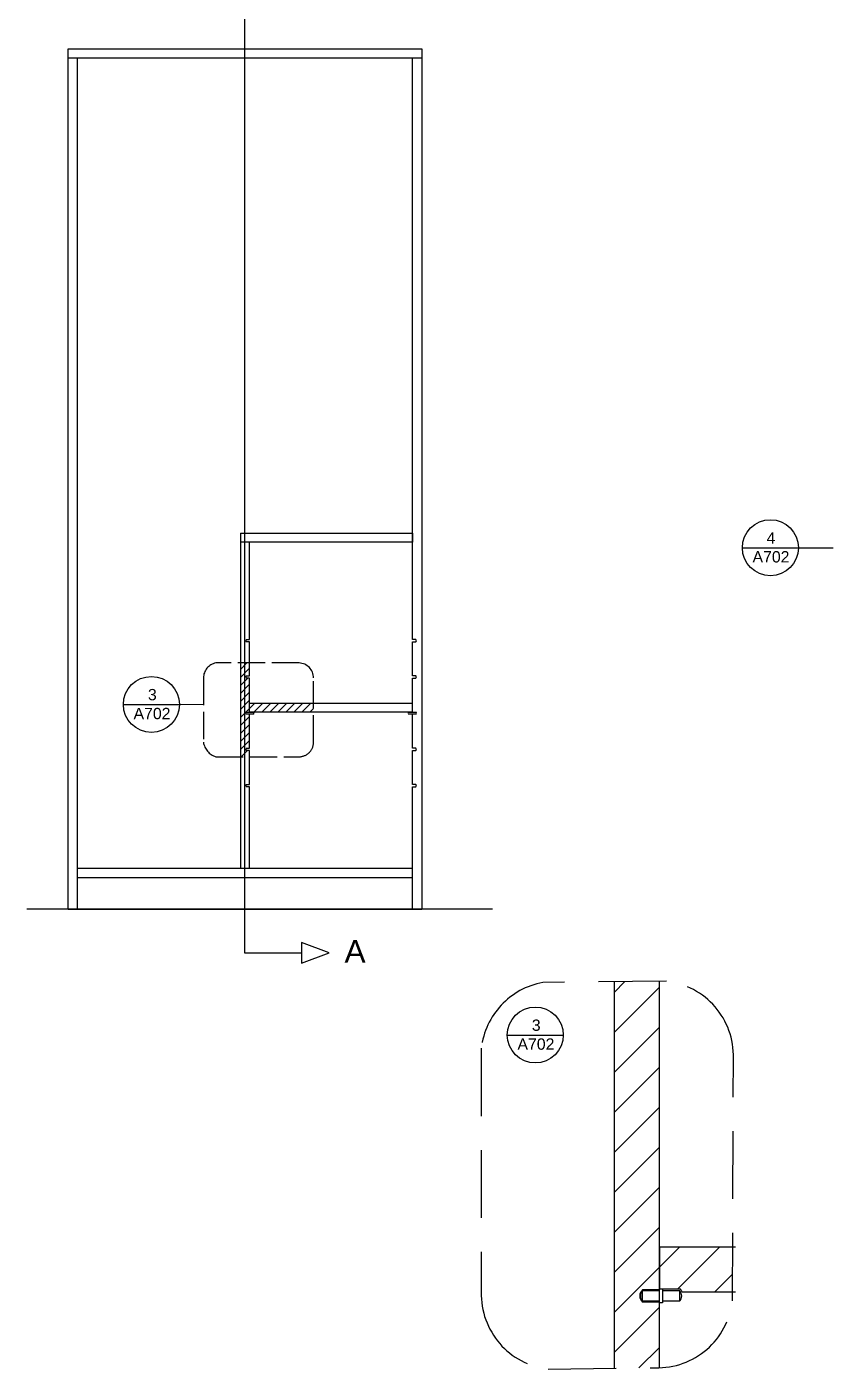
# Model space of a CAD drawing. Header units: inches. Extents: x 10 to 2647, y 15 to 1045.
# Drawn here: x 2265.7 to 2443.7, y 134.4 to 430.8 of the extents above; entities that cross this region are included whole.
import ezdxf

# ---------------------------------------------------------------- set-up
doc = ezdxf.new("R2010")
doc.units = ezdxf.units.IN
doc.header["$MEASUREMENT"] = 0
doc.linetypes.add('ACAD_ISO02W100', pattern=[15, 12, -3])
doc.linetypes.add('DASHEDX2', pattern=[1.5, 1, -0.5])
doc.styles.get("Standard").update_dxf_attribs({"font": 'Arial.ttf'})

msp = doc.modelspace()

# ---------------------------------------------------------------- hatches: boundary and pattern name
h = msp.add_hatch()
h.set_pattern_fill('ANSI31', color=8, scale=10)
h.set_pattern_definition([(45, (1287.713551641406, 11.48157477245592), (-0.8838834764831843, 0.8838834764831844), [])])
h.paths.add_polyline_path([(2314.885859049003, 286.9791236806279), (2314.144605068931, 286.9791236806279, -0.4076760833839247), (2314.144605068931, 287.451009778549), (2314.885859049003, 287.451009778549), (2314.885859049003, 290.303894961302), (2313.785286211487, 290.303894961302), (2313.785286211487, 269.5928213024882), (2314.885859049003, 269.5928213024882), (2314.885859049003, 270.9791236806279), (2314.144605068931, 270.9791236806279, -0.4076760833839247), (2314.144605068931, 271.4510097785489), (2314.885859049003, 271.4510097785489), (2314.885859049003, 278.9791236806279), (2314.144605068931, 278.9791236806279, -0.4076760833839232), (2314.144605068931, 279.451009778549), (2314.885859049003, 279.451009778549)])
h.paths.add_polyline_path([(2329.021313053061, 281.451009778549), (2314.885859049003, 281.451009778549), (2314.885859049003, 279.451009778549), (2315.775051101452, 279.451009778549), (2329.021313053061, 279.451009778549)])
h.paths.add_polyline_path([(2313.785286211487, 290.303894961302), (2312.885859049003, 290.303894961302), (2312.885859049003, 269.5928213024882), (2313.785286211487, 269.5928213024882)])
h = msp.add_hatch()
h.set_pattern_fill('ANSI31', color=8, scale=50)
h.set_pattern_definition([(45, (1287.713551641406, 11.48157477245592), (-4.419417382415921, 4.419417382415922), [])])
h.paths.add_polyline_path([(2405.357668712069, 220.0296995904453), (2395.357668712069, 219.9179132308626), (2395.357668712069, 134.5495365214267), (2404.39817500497, 134.6665688044336, 0.01434458537001044), (2405.357668712069, 134.6665688044337), (2405.357668712069, 149.1693712243654), (2401.651398811711, 149.1693712243654, -0.4613761276563264), (2401.651398811711, 151.885727546377), (2405.357668712069, 151.885727546377), (2405.357668712069, 152.085727546377), (2405.357668712069, 161.3396853707583)])
h.paths.add_polyline_path([(2421.536362234151, 161.3396853707583), (2405.357668712069, 161.3396853707583), (2405.357668712069, 152.085727546377), (2409.922817367313, 152.085727546377, -0.1292833136139035), (2410.347076890054, 151.3396853707583), (2421.497161167915, 151.3396853707583)])

# ---------------------------------------------------------------- linework, layer by layer
at = {"color": 252}
for p, q in [((2313.785286211487, 437.503168265289), (2313.785286211487, 226.320596373732)), ((2332.460958501336, 226.3205954022487), (2326.356326553609, 228.584987465547)), ((2326.356326553609, 228.584987465547), (2326.356326553609, 224.0345429129375)), ((2313.785286211487, 226.3205954022487), (2326.356326553609, 226.3205954022487)), ((2326.356326553609, 224.0345429129375), (2332.460958501336, 226.3205954022487))]:
    msp.add_line(p, q, dxfattribs=at)
at = {"color": 2}
for p, q in [((2274.885859049003, 235.9441604634804), (2274.885859049003, 425.9441604634805)), ((2274.885859049003, 425.9441604634805), (2352.885859049003, 425.9441604634805)), ((2274.885859049003, 423.9441604634805), (2352.885859049003, 423.9441604634805)), ((2276.885859049003, 242.9441604634804), (2276.885859049003, 423.9441604634805)), ((2350.885859049003, 295.451009778549), (2350.885859049003, 423.9441604634805)), ((2352.885859049003, 425.9441604634805), (2352.885859049003, 235.9441604634804)), ((2312.885859049003, 318.9441604634804), (2312.885859049003, 244.9441604634805)), ((2312.885859049003, 318.9441604634804), (2350.885859049003, 318.9441604634804)), ((2350.885859049003, 318.9441604634804), (2350.885859049003, 316.9441604634804)), ((2350.885859049003, 316.9441604634804), (2312.885859049003, 316.9441604634804)), ((2314.885859049003, 295.451009778549), (2314.885859049003, 316.9441604634804)), ((2314.885859049003, 287.451009778549), (2314.885859049003, 294.9791236806279)), ((2350.885859049003, 287.451009778549), (2350.885859049003, 294.9791236806279)), ((2314.885859049003, 279.451009778549), (2314.885859049003, 286.9791236806279)), ((2350.885859049003, 279.451009778549), (2350.885859049003, 286.9791236806279)), ((2314.885859049003, 281.451009778549), (2350.885859049003, 281.451009778549)), ((2350.885859049003, 279.451009778549), (2314.885859049003, 279.451009778549)), ((2314.885859049003, 271.4510097785489), (2314.885859049003, 278.9791236806279)), ((2350.885859049003, 271.451009778549), (2350.885859049003, 278.9791236806279)), ((2314.885859049003, 263.4510097785489), (2314.885859049003, 270.9791236806279)), ((2350.885859049003, 263.451009778549), (2350.885859049003, 270.9791236806279)), ((2314.885859049003, 244.9441604634805), (2314.885859049003, 262.9791236806279)), ((2350.885859049003, 242.9441604634804), (2350.885859049003, 262.9791236806279)), ((2350.885859049003, 244.9441604634804), (2276.885859049003, 244.9441604634805)), ((2350.885859049003, 242.9441604634804), (2350.885859049003, 244.9441604634804)), ((2276.885859049003, 235.9441604634804), (2276.885859049003, 242.9441604634804)), ((2276.885859049003, 242.9441604634804), (2350.885859049003, 242.9441604634804)), ((2350.885859049003, 235.9441604634804), (2350.885859049003, 242.9441604634804)), ((2274.885859049003, 235.9441604634804), (2352.885859049003, 235.9441604634804))]:
    msp.add_line(p, q, dxfattribs=at)
at = {"color": 4}
for p, q in [((2423.667568119192, 315.7270350464213), (2436.030998605482, 315.7270350464213)), ((2436.030998605482, 315.7270350464213), (2443.703116002877, 315.7270350464213)), ((2287.042193508037, 281.1213231112242), (2299.405623994327, 281.1213231112242)), ((2304.709856640931, 281.0832187582749), (2299.405623994327, 281.1213231112242)), ((2371.782642879739, 208.130159183758), (2384.146073366029, 208.130159183758))]:
    msp.add_line(p, q, dxfattribs=at)
at = {"color": 1}
for p, q in [((2368.536029838053, 235.9441604634804), (2265.734806308154, 235.9441604634804)), ((2395.357668712069, 219.9179132308626), (2395.357668712069, 134.6665688044337)), ((2405.357668712069, 134.6665688044337), (2405.357668712069, 220.0296995904453)), ((2405.357668712069, 161.3396853707583), (2422.14823424561, 161.3396853707583)), ((2405.357668712069, 161.3396853707583), (2405.357668712069, 152.085727546377)), ((2422.14823424561, 151.3396853707583), (2410.347076890054, 151.3396853707583))]:
    msp.add_line(p, q, dxfattribs=at)
at = {"color": 4, "linetype": 'DASHEDX2', "ltscale": 15}
for p, q in [((2406.929244070864, 220.0472676592622), (2379.610189879706, 219.741877897735)), ((2366.037194761796, 205.2431041490103), (2366.037194353571, 150.4931730149168)), ((2421.489701757635, 149.4368263426715), (2421.699501609102, 202.9557409065965)), ((2380.807435852205, 134.3611790429071), (2404.39817500497, 134.6665688044336))]:
    msp.add_line(p, q, dxfattribs=at)
at = {"color": 7}
for p, q in [((2405.357668712069, 151.885727546377), (2401.651398811711, 151.885727546377)), ((2405.357668712069, 149.1693712243654), (2401.651398811711, 149.1693712243654))]:
    msp.add_line(p, q, dxfattribs=at)
at = {"color": 252}
for points in [[(2314.144605068931, 295.451009778549), (2314.885859049003, 295.451009778549)], [(2314.885859049003, 294.9791236806279), (2314.144605068931, 294.9791236806279)], [(2351.627113029076, 295.451009778549), (2350.885859049004, 295.451009778549)], [(2350.885859049004, 294.9791236806279), (2351.627113029076, 294.9791236806279)], [(2314.144605068931, 287.451009778549), (2314.885859049003, 287.451009778549)], [(2314.885859049003, 286.9791236806279), (2314.144605068931, 286.9791236806279)], [(2351.627113029076, 287.451009778549), (2350.885859049004, 287.451009778549)], [(2350.885859049004, 286.9791236806279), (2351.627113029076, 286.9791236806279)], [(2314.144605068931, 279.451009778549), (2314.885859049003, 279.451009778549)], [(2314.885859049003, 278.9791236806279), (2314.144605068931, 278.9791236806279)], [(2314.885859049003, 279.451009778549), (2315.775051101452, 279.451009778549)], [(2315.775051101452, 278.9791236806279), (2314.885859049003, 278.9791236806279)], [(2350.006444558331, 279.451009778549), (2350.885859049003, 279.451009778549)], [(2350.885859049003, 278.9791236806279), (2350.006444558331, 278.9791236806279)], [(2350.885859049003, 279.451009778549), (2351.636890590852, 279.451009778549)], [(2351.636890590852, 278.9791236806279), (2350.885859049003, 278.9791236806279)], [(2350.885859049003, 278.9791236806279), (2350.885859049003, 278.902242734431)], [(2314.144605068931, 271.4510097785489), (2314.885859049003, 271.4510097785489)], [(2314.885859049003, 270.9791236806279), (2314.144605068931, 270.9791236806279)], [(2351.627113029076, 271.451009778549), (2350.885859049004, 271.451009778549)], [(2350.885859049004, 270.9791236806279), (2351.627113029076, 270.9791236806279)], [(2314.144605068931, 263.4510097785489), (2314.885859049003, 263.4510097785489)], [(2314.885859049003, 262.9791236806279), (2314.144605068931, 262.9791236806279)], [(2351.627113029076, 263.451009778549), (2350.885859049004, 263.451009778549)], [(2350.885859049004, 262.9791236806279), (2351.627113029076, 262.9791236806279)]]:
    msp.add_lwpolyline(points, dxfattribs=at)
at = {"color": 4, "linetype": 'ACAD_ISO02W100', "ltscale": 0.5}
for points in [[(2325.807723872502, 290.303894961302), (2307.454431350369, 290.303894961302)], [(2304.709856640931, 286.9872463599659), (2304.709856640931, 272.8200652097558)], [(2329.021313053061, 272.792813530572), (2329.021313053061, 286.9872463599659)], [(2307.454431350368, 269.5928213024882), (2325.807723872499, 269.5928213024882)]]:
    msp.add_lwpolyline(points, dxfattribs=at)
at = {"color": 2}
for points in [[(2405.357668712069, 149.3537759553503), (2401.651398811711, 149.3537759553503), (2401.651398811711, 151.7132064449554), (2405.357668712069, 151.7132064449554)], [(2406.04847126507, 151.7132064449554), (2409.803628974318, 151.7132064449554), (2409.803628974318, 149.3537759553503), (2406.04847126507, 149.3537759553503)]]:
    msp.add_lwpolyline(points, dxfattribs=at)
msp.add_lwpolyline([(2406.04847126507, 152.085727546377), (2406.04847126507, 148.9693712243654), (2405.357668712069, 148.9693712243654), (2405.357668712069, 152.085727546377)], close=True, dxfattribs=at)
at = {"color": 1}
msp.add_lwpolyline([(2405.357668712069, 152.085727546377), (2409.922817367313, 152.085727546377)], dxfattribs=at)
at = {"color": 4}
for centre in [(2429.849283362337, 315.7452416573197), (2293.223908751182, 281.1395297221226), (2377.964358122884, 208.1483657946565)]:
    msp.add_circle(centre, 6.181742054470784, dxfattribs=at)
at = {"color": 252}
for centre, start, end in [((2314.38588653237, 295.2150667295884), 135.6409055981281, 224.3590944018349), ((2351.385831565637, 295.2150667295884), 315.6409055981651, 44.35909440188151), ((2314.38588653237, 287.2150667295884), 135.6409055981281, 224.3590944018349), ((2351.385831565637, 287.2150667295884), 315.6409055981651, 44.35909440188151), ((2314.38588653237, 279.2150667295884), 135.6409055981281, 224.3590944018349), ((2315.533769638013, 279.2150667295884), 315.6409055981374, 44.35909440186258), ((2350.24772602177, 279.2150667295884), 135.6409055981281, 224.3590944018349), ((2351.395609127413, 279.2150667295884), 315.6409055981374, 44.35909440186258), ((2314.38588653237, 271.2150667295884), 135.6409055981281, 224.3590944018349), ((2351.385831565637, 271.2150667295884), 315.6409055981651, 44.35909440188151), ((2314.38588653237, 263.2150667295884), 135.6409055981281, 224.3590944018349), ((2351.385831565637, 263.2150667295884), 315.6409055981651, 44.35909440188151)]:
    msp.add_arc(centre, 0.3374698015408937, start, end, dxfattribs=at)
at = {"color": 4, "linetype": 'ACAD_ISO02W100', "ltscale": 0.5}
for centre, radius, start, end in [((2308.086126235032, 286.9872463599659), 3.376269594101255, 100.7835025870742, 180), ((2325.703011900074, 286.9872463599659), 3.318301152986671, 0, 88.19168003297871), ((2308.585089595814, 273.3350462965792), 3.909301213055112, 187.5697045209115, 253.1885802905887), ((2325.807723872499, 272.8064393701698), 3.213618067681306, 270, 0.2429365977506614)]:
    msp.add_arc(centre, radius, start, end, dxfattribs=at)
at = {"color": 4, "linetype": 'DASHEDX2', "ltscale": 20}
for centre, radius, start, end in [((2382.648974660912, 203.2945745963494), 16.72566886059453, 100.4678577145654, 173.3098871738009), ((2404.980714518203, 203.4354877601452), 16.72566886059568, 358.3563443294548, 83.30988717380144), ((2382.755980373593, 150.9729571862146), 16.72566886059568, 178.3563443294549, 263.3098871738014), ((2404.877921858519, 151.3853558953326), 16.72566886059568, 268.3563443294547, 353.3098871738009)]:
    msp.add_arc(centre, radius, start, end, dxfattribs=at)
at = {"color": 7}
msp.add_arc((2402.809960689567, 150.5275493853711), 1.78519285844803, 130.4650551931979, 229.5349448068003, dxfattribs=at)
at = {"color": 2}
for centre, start, end in [((2402.857806128906, 150.5334912001528), 135.6409055981281, 224.3590944018349), ((2408.597221657123, 150.5334912001528), 315.6409055981374, 44.35909440186258)]:
    msp.add_arc(centre, 1.687349007704468, start, end, dxfattribs=at)
at = {"color": 1}
msp.add_arc((2408.716410050118, 150.9060123015745), 1.687349007704468, 14.89298334854032, 44.35909440183485, dxfattribs=at)

# ---------------------------------------------------------------- texts
at = {"color": 4, "char_height": 2.5, "attachment_point": 1}
for s, insert in [('\\pi0.77596;4\\P\\pi-2.32772;A702', (2428.236135604397, 319.1619310474076)), ('\\pi0.84418;3\\P\\pi-2.32772;A702', (2291.610760993242, 284.5562191122104)), ('\\pi0.84418;3\\P\\pi-2.32772;A702', (2376.351210364944, 211.5650551847443))]:
    msp.add_mtext_dynamic_manual_height_columns(s, width=3.291352732440146, gutter_width=1, heights=[0], dxfattribs=dict(at, insert=insert))
at = {"color": 1, "insert": (2335.849987712638, 229.1166918798483), "char_height": 5, "attachment_point": 1}
msp.add_mtext_dynamic_manual_height_columns('{\\C3;A}', width=41.94082792609379, gutter_width=1, heights=[0], dxfattribs=at)

doc.saveas('drawing.dxf')
